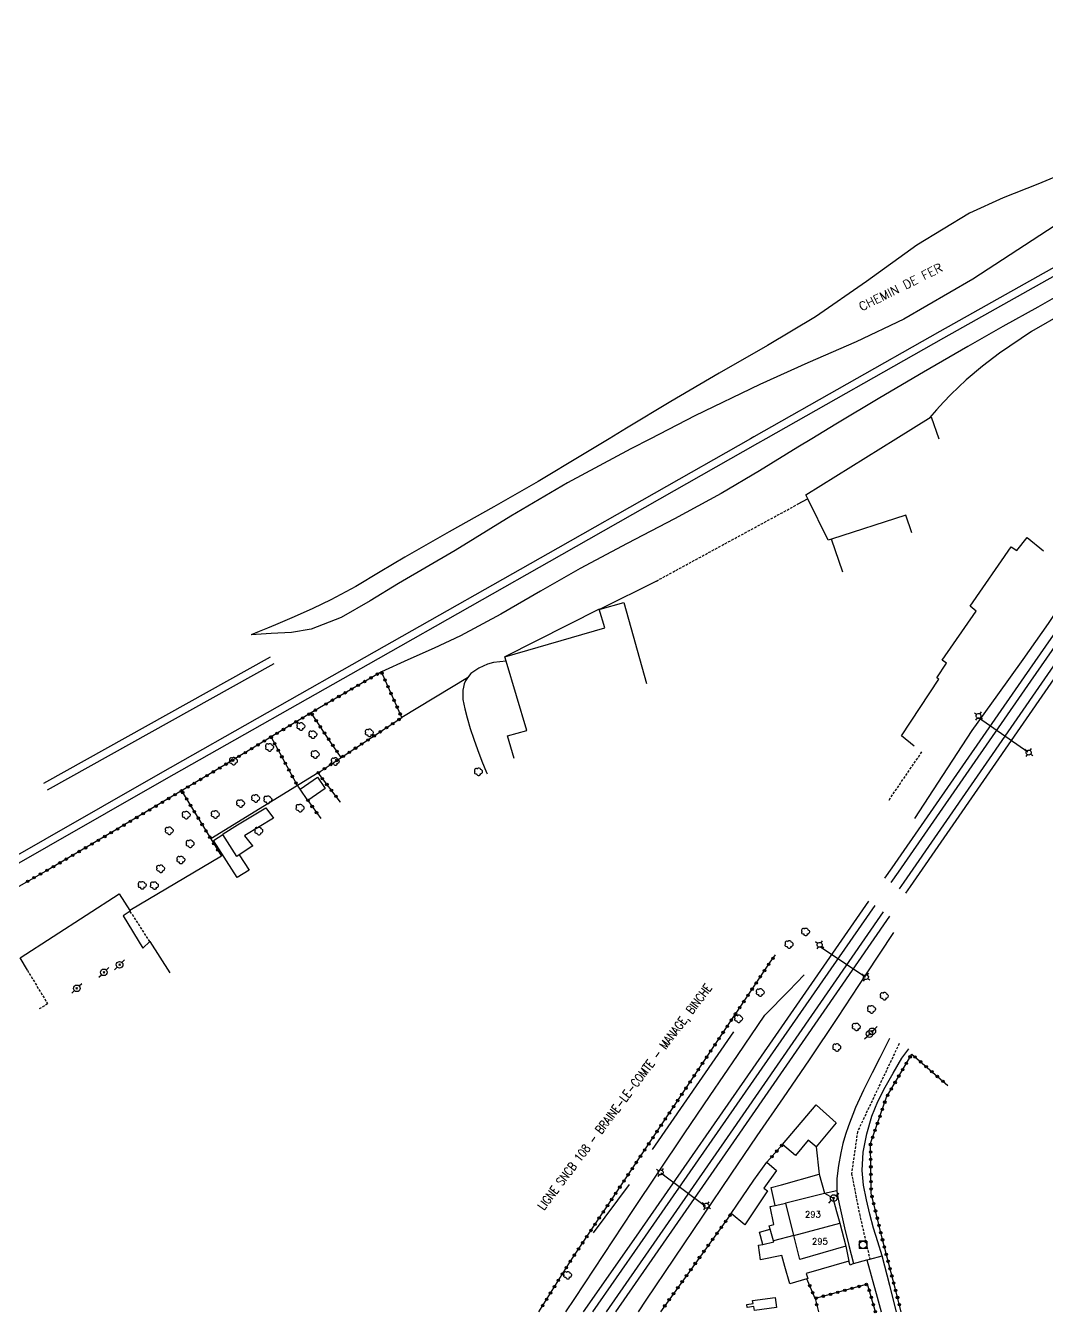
# Model space of a CAD drawing. Header units: millimetres. Extents: x 138000 to 139000, y 124000 to 125000.
# Drawn here: x 138402.6 to 138608.4, y 123999.7 to 124259.2 of the extents above; entities that cross this region are included whole.
import ezdxf
from ezdxf.enums import TextEntityAlignment as Align

# ---------------------------------------------------------------- set-up
doc = ezdxf.new("R2010")
doc.units = ezdxf.units.MM
doc.linetypes.add('DASHED', pattern=[0.75, 0.5, -0.25])
doc.layers.get('0').update_dxf_attribs({"linetype": 'CONTINUOUS'})
for name, color, linetype in [('W0001', 6, 'DASHED'), ('W0008', 7, 'CONTINUOUS'), ('W0014', 7, 'CONTINUOUS'), ('W0017', 7, 'CONTINUOUS'), ('W0071', 7, 'CONTINUOUS'), ('W0101', 7, 'CONTINUOUS'), ('W0104', 1, 'CONTINUOUS'), ('W0112', 1, 'DASHED'), ('W0211', 2, 'CONTINUOUS'), ('W0214', 2, 'CONTINUOUS'), ('W0300', 7, 'CONTINUOUS'), ('W0322', 7, 'CONTINUOUS'), ('W0323', 7, 'CONTINUOUS'), ('W0330', 7, 'CONTINUOUS'), ('W0420', 7, 'CONTINUOUS'), ('W0473', 7, 'CONTINUOUS'), ('W0515', 5, 'CONTINUOUS'), ('W0610', 7, 'CONTINUOUS'), ('W0611', 7, 'CONTINUOUS'), ('W0700', 7, 'CONTINUOUS'), ('W0989', 7, 'CONTINUOUS'), ('W0991', 7, 'CONTINUOUS'), ('W1102', 7, 'CONTINUOUS')]:
    doc.layers.add(name, color=color, linetype=linetype)
doc.styles.get("Standard").update_dxf_attribs({"font": 'romans.shx', "width": 0.85})

# ---------------------------------------------------------------- blocks, each defined once
blk = doc.blocks.new('T300')
for p, q in [((-0.8, 0.51), (-0.86, 0.34)), ((-0.86, 0.34), (-0.86, 0.17)), ((-0.86, 0.17), (-0.74, 0.06)), ((-0.69, 0.63), (-0.8, 0.51)), ((-0.8, -0.06), (-0.74, 0.06)), ((-0.74, 0.06), (-0.69, 0.11)), ((-0.57, 0.69), (-0.69, 0.63)), ((-0.46, 0.69), (-0.57, 0.69)), ((-0.29, 0.63), (-0.46, 0.69)), ((-0.29, 0.63), (-0.17, 0.74)), ((-0.23, 0.57), (-0.29, 0.63)), ((-0.17, 0.74), (-0.06, 0.8)), ((-0.06, 0.8), (0.06, 0.8)), ((0.06, 0.8), (0.23, 0.74)), ((0.23, 0.74), (0.34, 0.63)), ((0.34, 0.63), (0.4, 0.51)), ((0.46, 0.46), (0.34, 0.46)), ((0.4, 0.51), (0.4, 0.46)), ((0.57, 0.4), (0.46, 0.46)), ((0.57, 0.4), (0.69, 0.29)), ((0.69, 0.29), (0.74, 0.17)), ((0.74, 0.06), (0.69, -0.17)), ((0.74, 0.17), (0.74, 0.06)), ((-0.8, -0.17), (-0.8, -0.06)), ((-0.8, -0.23), (-0.8, -0.17)), ((-0.74, -0.34), (-0.8, -0.23)), ((-0.69, -0.4), (-0.74, -0.34)), ((-0.51, -0.46), (-0.69, -0.4)), ((-0.4, -0.46), (-0.51, -0.46)), ((-0.4, -0.46), (-0.34, -0.46)), ((-0.34, -0.46), (-0.34, -0.4)), ((-0.34, -0.51), (-0.34, -0.46)), ((-0.29, -0.63), (-0.34, -0.51)), ((-0.17, -0.74), (-0.29, -0.63)), ((-0.06, -0.8), (-0.17, -0.74)), ((0.06, -0.8), (-0.06, -0.8)), ((0.17, -0.74), (0.06, -0.8)), ((0.23, -0.69), (0.17, -0.74)), ((0.29, -0.46), (0.23, -0.46)), ((0.29, -0.63), (0.23, -0.69)), ((0.46, -0.4), (0.29, -0.46)), ((0.34, -0.51), (0.29, -0.63)), ((0.34, -0.51), (0.34, -0.46)), ((0.57, -0.34), (0.46, -0.4)), ((0.63, -0.29), (0.57, -0.34)), ((0.69, -0.17), (0.63, -0.29))]:
    blk.add_line(p, q)
blk = doc.blocks.new('T473')
for p, q in [((-0.166667, 0.166667), (0.166667, -0.166667)), ((-0.166667, -0.166667), (0.166667, 0.166667)), ((0.500001, 0.500001), (1.000002, 1.000002)), ((-1.000002, -1.000002), (-0.500001, -0.500001))]:
    blk.add_line(p, q)
blk.add_ellipse((0, 0), major_axis=(0.471405, 0.471405), ratio=1, start_param=5.4977871438, end_param=11.780972451)
blk = doc.blocks.new('T610')
for p, q in [((-0.500001, 0), (-1.000002, 0)), ((0, 0.500001), (0, 1.000002)), ((0.500001, 0), (1.000002, 0)), ((0, -0.500001), (0, -1.000002))]:
    blk.add_line(p, q)
blk.add_ellipse((0, 0), major_axis=(-0.353554, 0.353554), ratio=1, start_param=3.926990817, end_param=10.2101761242)
blk = doc.blocks.new('T420')
for p, q in [((0.75, 0.75), (-0.75, 0.75)), ((-0.75, 0.75), (-0.75, -0.75)), ((0.75, 0.75), (0.75, -0.75)), ((0.75, -0.75), (-0.75, -0.75))]:
    blk.add_line(p, q)
blk.add_ellipse((0, 0), major_axis=(-0.53, 0.53), ratio=1, start_param=3.926991, end_param=10.210176)
blk = doc.blocks.new('t323o')
at = {"color": 0, "linetype": 'Continuous'}
for radius in [0.25, 0.15]:
    blk.add_circle((0, 0), radius, dxfattribs=at)
blk = doc.blocks.new('t322o')
at = {"color": 0, "linetype": 'Continuous'}
for radius in [0.25, 0.15]:
    blk.add_circle((0, 0), radius, dxfattribs=at)

msp = doc.modelspace()

# ---------------------------------------------------------------- linework, layer by layer
at = {"layer": 'W0001'}
msp.add_lwpolyline([(138578.77, 124054.06), (138570.38, 124036.32), (138569.17, 124027.92), (138570.77, 124019.73), (138572.86, 124010.64)], dxfattribs=at)
at = {"layer": 'W0008'}
for points in [[(138576.84, 124055.13), (138574.9, 124051.22), (138573.31, 124048.2), (138571.58, 124044.71), (138569.97, 124041.16), (138568.58, 124037.52), (138567.99, 124035.72), (138567.45, 124033.91), (138567.01, 124032.07), (138566.52, 124029.5), (138566.22, 124026.9), (138566.23, 124024.43)], [(138575.33, 124011.3), (138574.48, 124014.09), (138573.63, 124016.87), (138572.88, 124019.68), (138572.17, 124022.6), (138571.57, 124025.55), (138571.29, 124028.49), (138571.52, 124032.18), (138572.24, 124035.88), (138573.3, 124039.46), (138574.51, 124042.42), (138575.98, 124045.3), (138577.54, 124048.12), (138579.29, 124051.16), (138580.7, 124052.99)], [(138569.59, 124009.77), (138572.23, 124010.48), (138572.86, 124010.64), (138575.33, 124011.3)]]:
    msp.add_lwpolyline(points, dxfattribs=at)
at = {"layer": 'W0014'}
for points in [[(138563.74, 124023.91), (138566.23, 124024.43)], [(138566.23, 124024.43), (138566.24, 124024.3), (138566.41, 124023.04), (138566.65, 124021.79), (138566.92, 124020.54), (138567.73, 124016.93), (138568.66, 124013.35), (138569.59, 124009.77)], [(138569.59, 124009.77), (138568.91, 124009.42), (138568.65, 124010.22)]]:
    msp.add_lwpolyline(points, dxfattribs=at)
at = {"layer": 'W0017'}
msp.add_lwpolyline([(138499.51, 124131.16), (138498.24, 124131.01), (138496.98, 124130.86), (138495.78, 124130.56), (138494.03, 124129.77), (138492.42, 124128.67), (138491.75, 124127.8), (138491.3, 124127.22), (138491.07, 124126.61), (138490.9, 124125.95), (138490.78, 124125.29), (138490.78, 124123.45), (138491.16, 124121.58), (138491.64, 124119.74), (138492.24, 124117.59), (138492.99, 124115.47), (138493.76, 124113.35), (138494.64, 124111.02), (138495.56, 124108.7), (138495.66, 124108.42)], dxfattribs=at)
at = {"layer": 'W0071'}
for points in [[(138578.27, 124000), (138576.89, 124005.29), (138575.33, 124011.3)], [(138572.23, 124010.48), (138574.34, 124002.98), (138575.18, 124000)]]:
    msp.add_lwpolyline(points, dxfattribs=at)
at = {"layer": 'W0101'}
for points in [[(138557.54, 124015.39), (138555.92, 124021.89), (138555.9, 124021.95), (138563.74, 124023.91)], [(138563.74, 124023.91), (138565.42, 124022.99), (138566.17, 124020.2), (138566.79, 124017.87)], [(138566.79, 124017.87), (138568.02, 124013.27)], [(138568.02, 124013.27), (138558.74, 124010.56), (138557.54, 124015.39)]]:
    msp.add_lwpolyline(points, dxfattribs=at)
at = {"layer": 'W0104'}
for points in [[(138578.14, 124176), (138585.23, 124180.41), (138586.77, 124176)], [(138564.44, 124155.53), (138560.38, 124163.86), (138559.98, 124164.7), (138578.14, 124176)], [(138581.34, 124157.01), (138580.14, 124160.62), (138565.1, 124155.75), (138564.44, 124155.53)], [(138567.42, 124149.12), (138565.1, 124155.75)], [(138581.8, 124114.04), (138579.25, 124116.09), (138586.76, 124127.56), (138586.39, 124127.8), (138588.33, 124130.76), (138587.48, 124131.34), (138594.33, 124141.25), (138593.09, 124142.24), (138601.39, 124154.24), (138602.48, 124153.48), (138604.57, 124156.09), (138607.88, 124153.43)], [(138499.24, 124132.05), (138519.41, 124137.91), (138518.29, 124141.62), (138518.46, 124141.66), (138523.23, 124143), (138527.82, 124126.66)], [(138501.13, 124111.52), (138499.8, 124116.08), (138503.7, 124117.21), (138503.69, 124117.21), (138499.51, 124131.16), (138499.24, 124132.05)], [(138445.69, 124092.13), (138445.17, 124091.8), (138442.37, 124096.25)], [(138402.96, 124068.85), (138401.48, 124071.38), (138421.49, 124084.28), (138423.65, 124080.93), (138423.75, 124080.78), (138423.69, 124080.74), (138422.25, 124079.86), (138426.27, 124073.31), (138426.27, 124073.31), (138427.67, 124074.62), (138431.66, 124068.34)], [(138553.74, 124021.44), (138552.95, 124025.04), (138555.04, 124025.63), (138562.66, 124027.76), (138563.74, 124023.91)], [(138568.02, 124013.27), (138568.65, 124010.22), (138560.04, 124007.73), (138560.34, 124006.69), (138560.17, 124006.64), (138556.76, 124005.66), (138555.75, 124009.15), (138555.1, 124011.38), (138550.84, 124010.49), (138550.39, 124013.42), (138551.3, 124013.61), (138553.5, 124014.09), (138553.43, 124014.32), (138552.76, 124016.66), (138552.55, 124017.37), (138553.48, 124017.64), (138552.73, 124021.23), (138553.74, 124021.44), (138555.92, 124021.89)], [(138551.3, 124013.61), (138550.61, 124016.05), (138552.76, 124016.66)], [(138557.54, 124015.39), (138553.43, 124014.32)]]:
    msp.add_lwpolyline(points, dxfattribs=at)
for points in [[(138459.52, 124103.1), (138457.97, 124105.36), (138461.47, 124107.78), (138463.03, 124105.51)], [(138445.29, 124087.57), (138440.49, 124095.04), (138442.37, 124096.25), (138442.43, 124096.29), (138442.45, 124096.33), (138445.34, 124098.18), (138451.02, 124101.58), (138452.61, 124099.5), (138446.82, 124096.03), (138446.78, 124095.95), (138448.33, 124093.93), (138448.38, 124093.85), (138448.26, 124093.77), (138445.69, 124092.13), (138447.69, 124089.01)], [(138557.84, 124031.5), (138555.24, 124033.71), (138562.06, 124041.74), (138562.11, 124041.69), (138566.1, 124038.07), (138562.02, 124033.27), (138560.46, 124034.59)], [(138544.92, 124019.85), (138549.46, 124026.53), (138552.12, 124030.14), (138554.06, 124028.48), (138551.49, 124024.95), (138552.25, 124024.39), (138547.65, 124017.51)]]:
    msp.add_lwpolyline(points, close=True, dxfattribs=at)
at = {"layer": 'W0112'}
for points in [[(138529.81, 124147.32), (138558.24, 124162.75)], [(138576.73, 124103.17), (138576.73, 124103.17), (138583.48, 124113.04)], [(138427.67, 124074.62), (138423.69, 124080.74)], [(138402.96, 124068.85), (138407.05, 124062.08), (138407.05, 124062.08)], [(138407.05, 124062.08), (138405.21, 124060.99)]]:
    msp.add_lwpolyline(points, dxfattribs=at)
at = {"layer": 'W0211'}
for points in [[(138664.37, 124259.24), (138661.07, 124256.88), (138657.76, 124254.52), (138654.42, 124252.24), (138647.75, 124248.11), (138640.91, 124244.25), (138634.01, 124240.51), (138627.3, 124236.96), (138620.53, 124233.51), (138613.68, 124230.23), (138606.76, 124227.32), (138599.78, 124224.56), (138592.96, 124221.49), (138582.33, 124215.03), (138572.18, 124207.7), (138561.88, 124200.6), (138552.23, 124194.79), (138542.46, 124189.18), (138532.72, 124183.51), (138523.81, 124178.14), (138520.29, 124176)], [(138634.63, 124219.13), (138627.71, 124214.92), (138620.79, 124210.71), (138613.83, 124206.57), (138606.77, 124202.54), (138599.68, 124198.59), (138592.6, 124194.6), (138583.72, 124189.43), (138574.87, 124184.21), (138566.04, 124178.95), (138561.18, 124176)], [(138520.29, 124176), (138514.92, 124172.73), (138505.99, 124167.4), (138497.04, 124162.26), (138488.05, 124157.2), (138479.07, 124152.11), (138474.14, 124149.18), (138469.22, 124146.23), (138464.19, 124143.5), (138460.51, 124141.75), (138456.77, 124140.1), (138453.01, 124138.51), (138451.36, 124137.82), (138449.71, 124137.15), (138448.07, 124136.47)], [(138561.18, 124176), (138558.33, 124174.27), (138550.64, 124169.55), (138542.88, 124164.97), (138533.46, 124159.82), (138523.95, 124154.85), (138514.47, 124149.81), (138506.44, 124145.25), (138498.43, 124140.64), (138490.29, 124136.3), (138485.01, 124133.79), (138479.68, 124131.4), (138474.35, 124129.01)], [(138581.94, 124099.47), (138581.94, 124099.47), (138587.58, 124108.13), (138593.51, 124117.19), (138598.66, 124124.36), (138603.82, 124131.52), (138608.88, 124138.75), (138613.58, 124145.84), (138618.2, 124152.98), (138622.81, 124160.13)], [(138577.61, 124076.47), (138571.97, 124067.91), (138566.33, 124059.36), (138560.64, 124050.83), (138555.38, 124043.12), (138550.09, 124035.45), (138544.81, 124027.75), (138539.09, 124019.3), (138533.4, 124010.83), (138527.7, 124002.37), (138526.11, 124000)], [(138511.57, 124000), (138513.38, 124002.68), (138519.19, 124011.57), (138525.04, 124020.43), (138530.22, 124028.16), (138535.42, 124035.88), (138540.65, 124043.58), (138546.17, 124051.7), (138551.71, 124059.8), (138556.53, 124064.73), (138559.59, 124067.93), (138559.59, 124067.93), (138559.59, 124067.93)]]:
    msp.add_lwpolyline(points, dxfattribs=at)
at = {"layer": 'W0214'}
for points in [[(138620.69, 124225.78), (138607.17, 124216.96), (138593.65, 124208.13), (138579.71, 124200.09), (138570.12, 124195.53), (138560.35, 124191.31), (138550.65, 124186.96), (138537.59, 124180.6), (138528.61, 124176)], [(138662.8, 124225.74), (138661.35, 124224.77), (138659.9, 124223.8), (138658.42, 124222.89), (138654.32, 124220.88), (138650.03, 124219.23), (138645.71, 124217.64), (138642.02, 124216.29), (138638.31, 124215), (138634.66, 124213.57), (138629.38, 124211.02), (138624.23, 124208.18), (138619.12, 124205.27), (138612.26, 124201.49), (138605.47, 124197.6), (138599, 124193.25), (138595.6, 124190.63), (138592.3, 124187.87), (138589.18, 124184.93), (138587.73, 124183.4), (138586.33, 124181.81), (138584.93, 124180.23)], [(138528.61, 124176), (138524.66, 124173.98), (138511.88, 124167.08), (138500.49, 124160.38), (138489.23, 124153.45), (138477.82, 124146.81), (138472.06, 124143.35), (138466.26, 124139.95), (138460.17, 124137.59), (138456.21, 124136.96), (138452.14, 124136.72), (138448.07, 124136.47)], [(138560.38, 124163.86), (138558.24, 124162.75)], [(138529.81, 124147.32), (138518.46, 124141.66)], [(138518.29, 124141.62), (138499.24, 124132.05)], [(138491.75, 124127.8), (138478.48, 124119.79)], [(138461.58, 124108.63), (138439.95, 124095.36)], [(138442.1, 124091.83), (138423.65, 124080.93)]]:
    msp.add_lwpolyline(points, dxfattribs=at)
at = {"layer": 'W0300'}
for points in [[(138545.4, 124056.47), (138528.96, 124032.75)], [(138524.32, 124025.64), (138517.05, 124015.91)]]:
    msp.add_lwpolyline(points, dxfattribs=at)
at = {"layer": 'W0322'}
for points in [[(138474.35, 124129.01), (138461.88, 124121.78)], [(138461.88, 124121.78), (138460.16, 124120.74), (138452.11, 124115.88), (138451.41, 124115.46), (138440.93, 124109.13), (138434.06, 124105.02), (138430.43, 124102.85), (138418.81, 124095.96), (138407.15, 124089.12), (138395.39, 124082.48), (138395.24, 124082.4), (138392.17, 124080.73), (138388.95, 124079), (138385.74, 124077.26), (138380.54, 124074.4), (138375.36, 124071.52), (138370.19, 124068.63)]]:
    msp.add_lwpolyline(points, dxfattribs=at)
at = {"layer": 'W0323'}
for points in [[(138466.1, 124102.73), (138466.1, 124102.73), (138461.58, 124108.63), (138466.27, 124111.74), (138478.48, 124119.79), (138474.35, 124129.01)], [(138466.27, 124111.74), (138464.04, 124114.95), (138460.16, 124120.74)], [(138457.97, 124105.36), (138457.24, 124106.42), (138457.15, 124106.55), (138452.11, 124115.88)], [(138434.06, 124105.02), (138439.77, 124095.67), (138439.95, 124095.36), (138442.1, 124091.83), (138442.1, 124091.83)], [(138459.52, 124103.1), (138462.14, 124099.42)], [(138506.08, 124000), (138512.47, 124010.2), (138552.74, 124070.47), (138553.84, 124071.98)], [(138579.21, 124000), (138577.94, 124004.77), (138575.47, 124014.31), (138573.13, 124023.95), (138573.01, 124033.93), (138576.23, 124043.27), (138581.32, 124051.95), (138588.59, 124045.6)], [(138552.12, 124030.14), (138555.24, 124033.71)], [(138544.92, 124019.85), (138530.64, 124000)], [(138573.98, 124000), (138572.39, 124005.58), (138561.81, 124002.71), (138560.17, 124006.64)], [(138561.81, 124002.71), (138562.5, 124000)]]:
    msp.add_lwpolyline(points, dxfattribs=at)
at = {"layer": 'W0330'}
msp.add_lwpolyline([(138562.02, 124033.27), (138562.66, 124027.76)], dxfattribs=at)
at = {"layer": 'W0515'}
msp.add_lwpolyline([(138549.31, 124001.67), (138549.22, 124002.28), (138553.75, 124002.9), (138554.04, 124000.85), (138549.58, 124000.24), (138549.47, 124001.08), (138548.12, 124000.9), (138548.04, 124001.49)], close=True, dxfattribs=at)
at = {"layer": 'W0611'}
for points in [[(138604.73, 124112.79), (138594.75, 124119.77)], [(138562.76, 124073.66), (138571.97, 124067.51)], [(138539.69, 124021.26), (138530.69, 124027.98)]]:
    msp.add_lwpolyline(points, dxfattribs=at)
at = {"layer": 'W0700'}
for points in [[(138613.32, 124212.4), (138606.73, 124208.72), (138600.14, 124205.01), (138593.55, 124201.29), (138586.96, 124197.58)], [(138614.06, 124211.06), (138607.48, 124207.38), (138600.89, 124203.67), (138594.3, 124199.96), (138587.71, 124196.25)], [(138586.96, 124197.58), (138549.48, 124176.38), (138548.82, 124176)], [(138587.71, 124196.25), (138551.92, 124176)], [(138548.82, 124176), (138509.93, 124153.92), (138472.93, 124132.95), (138429.76, 124108.52), (138383.15, 124081.91), (138342.11, 124058.63), (138302.5, 124036.04), (138257.12, 124010.34), (138239.11, 124000)], [(138551.92, 124176), (138550.24, 124175.05), (138510.68, 124152.59), (138473.69, 124131.62), (138430.51, 124107.19), (138383.91, 124080.58), (138342.86, 124057.3), (138303.26, 124034.71), (138257.88, 124009.01), (138242.19, 124000)], [(138625.38, 124158.71), (138604.02, 124128.01), (138577.32, 124089.51), (138575.85, 124087.4)], [(138626.63, 124157.84), (138605.27, 124127.14), (138578.57, 124088.63), (138577.11, 124086.52)], [(138578.87, 124085.28), (138579.79, 124086.61), (138623.58, 124149.85)], [(138580.12, 124084.4), (138581.05, 124085.74), (138624.83, 124148.98)], [(138406.27, 124106.56), (138451.99, 124132.05)], [(138407.02, 124105.22), (138452.73, 124130.72)], [(138572.62, 124082.76), (138552.6, 124053.98), (138525.24, 124014.61), (138515.06, 124000)], [(138573.88, 124081.88), (138553.86, 124053.1), (138526.5, 124013.73), (138516.92, 124000)], [(138519.75, 124000), (138544.15, 124035.15), (138575.65, 124080.64)], [(138521.61, 124000), (138545.41, 124034.28), (138576.91, 124079.76)]]:
    msp.add_lwpolyline(points, dxfattribs=at)
at = {"layer": 'W1102'}
msp.add_lwpolyline([(138557.54, 124015.39), (138566.79, 124017.87)], dxfattribs=at)

# ---------------------------------------------------------------- block references
at = {"layer": 'W0300'}
for p in [(138458.15, 124117.97), (138471.96, 124116.7), (138460.57, 124116.34), (138451.84, 124113.78), (138461.05, 124112.33), (138444.56, 124111), (138465.09, 124110.91), (138493.97, 124108.85), (138446, 124102.44), (138449.04, 124103.47), (138451.5, 124103.22), (138458, 124101.54), (138435.02, 124100.12), (138440.91, 124100.24), (138431.61, 124096.96), (138449.67, 124096.91), (138435.82, 124094.34), (138433.96, 124091.08), (138429.88, 124089.3), (138426.15, 124085.97), (138428.62, 124085.91), (138559.94, 124076.57), (138556.62, 124074.04), (138550.8, 124064.36), (138575.82, 124063.61), (138573.24, 124060.96), (138546.44, 124059.05), (138570.19, 124057.42), (138566.24, 124053.26), (138511.96, 124007.36)]:
    msp.add_blockref('T300', p, dxfattribs=at)
at = {"layer": 'W0322'}
for p, rotation in [((138472.26, 124127.8), 210.0912301615865), ((138473.56, 124128.55), 210.0912301615865), ((138468.37, 124125.54), 210.0912301615865), ((138469.67, 124126.3), 210.0912301615865), ((138470.97, 124127.05), 210.0912301615865), ((138463.18, 124122.54), 210.0912301615865), ((138464.48, 124123.29), 210.0912301615865), ((138465.78, 124124.04), 210.0912301615865), ((138467.07, 124124.79), 210.0912301615865), ((138458.46, 124119.71), 211.1328933322647), ((138459.74, 124120.49), 211.1328933322647), ((138461.02, 124121.27), 211.1201684402564), ((138454.6, 124117.39), 211.1328933322647), ((138455.89, 124118.16), 211.1328933322647), ((138457.17, 124118.94), 211.1328933322647), ((138450.75, 124115.06), 211.1372189625569), ((138452.04, 124115.84), 211.1326989471064), ((138453.32, 124116.61), 211.1328933322647), ((138445.62, 124111.96), 211.1372189625569), ((138446.9, 124112.73), 211.1372189625569), ((138448.18, 124113.51), 211.1372189625569), ((138449.47, 124114.29), 211.1372189625569), ((138441.76, 124109.63), 211.1372189625569), ((138443.05, 124110.41), 211.1372189625569), ((138444.33, 124111.18), 211.1372189625569), ((138437.9, 124107.32), 210.8545236593501), ((138439.19, 124108.09), 210.8545236593501), ((138440.48, 124108.86), 210.8545236593501), ((138432.75, 124104.24), 210.8638694036514), ((138434.04, 124105.01), 210.8638694036514), ((138435.33, 124105.78), 210.8545236593501), ((138436.62, 124106.55), 210.8545236593501), ((138428.89, 124101.94), 210.6925453981393), ((138430.18, 124102.7), 210.6925453981393), ((138431.47, 124103.47), 210.8638694036514), ((138425.02, 124099.64), 210.6925453981393), ((138426.31, 124100.41), 210.6925453981393), ((138427.6, 124101.17), 210.6925453981393), ((138419.86, 124096.58), 210.6925453981393), ((138421.15, 124097.34), 210.6925453981393), ((138422.44, 124098.11), 210.6925453981393), ((138423.73, 124098.88), 210.6925453981393), ((138415.98, 124094.3), 210.3958998506958), ((138417.27, 124095.06), 210.3958998506958), ((138418.57, 124095.81), 210.3958998506958), ((138410.8, 124091.26), 210.3958998506958), ((138412.1, 124092.02), 210.3958998506958), ((138413.39, 124092.78), 210.3958998506958), ((138414.69, 124093.54), 210.3958998506958), ((138406.92, 124088.99), 209.4429868709715), ((138408.22, 124089.74), 210.3958998506958), ((138409.51, 124090.5), 210.3958998506958), ((138403, 124086.78), 209.4429868709715), ((138404.31, 124087.51), 209.4429868709715), ((138405.61, 124088.25), 209.4429868709715)]:
    msp.add_blockref('t322o', p, dxfattribs=dict(at, rotation=rotation))
at = {"layer": 'W0323'}
for p, rotation in [((138474.46, 124128.75), 114.1364384106538), ((138475.08, 124127.38), 114.1364384106538), ((138475.69, 124126.01), 114.1364384106538), ((138476.3, 124124.64), 114.1364384106538), ((138476.92, 124123.27), 114.1364384106538), ((138460.38, 124120.42), 123.7607158003417), ((138477.53, 124121.9), 114.1364384106538), ((138478.14, 124120.53), 114.1364384106538), ((138461.21, 124119.17), 123.7607158003417), ((138462.04, 124117.93), 123.7607158003417), ((138475.4, 124117.76), 33.42919423463752), ((138476.65, 124118.58), 33.42919423463752), ((138477.9, 124119.41), 33.42919423463752), ((138452.13, 124115.84), 118.4215447270435), ((138452.84, 124114.52), 118.4215447270435), ((138462.88, 124116.68), 123.7607158003417), ((138463.71, 124115.43), 123.7607158003417), ((138471.64, 124115.28), 33.42919423463752), ((138472.9, 124116.11), 33.42919423463752), ((138474.15, 124116.93), 33.42919423463752), ((138453.55, 124113.2), 118.4215447270435), ((138464.56, 124114.2), 124.8589584342545), ((138465.42, 124112.97), 124.8589584342545), ((138466.64, 124111.97), 33.42919423463752), ((138467.89, 124112.8), 33.42919423463752), ((138469.14, 124113.63), 33.42919423463752), ((138470.39, 124114.45), 33.42919423463752), ((138454.27, 124111.88), 118.4215447270435), ((138454.98, 124110.56), 118.4215447270435), ((138462.88, 124109.5), 33.42464124106273), ((138464.13, 124110.32), 33.42464124106273), ((138465.38, 124111.15), 33.42464124106273), ((138455.7, 124109.24), 118.4215447270435), ((138456.41, 124107.92), 118.4215447270435), ((138461.63, 124108.67), 33.42464124106273), ((138462.45, 124107.49), 127.4399094504762), ((138434.3, 124104.64), 301.3618990281208), ((138457.12, 124106.6), 118.4215447270435), ((138463.36, 124106.3), 127.4399094504762), ((138464.28, 124105.11), 127.4399094504762), ((138435.08, 124103.36), 301.3618990281208), ((138435.86, 124102.08), 301.3618990281208), ((138459.53, 124103.09), 305.3163913150487), ((138460.4, 124101.86), 305.3163913150487), ((138465.19, 124103.92), 127.4399094504762), ((138436.64, 124100.8), 301.3618990281208), ((138437.42, 124099.52), 301.3618990281208), ((138461.27, 124100.64), 305.3163913150487), ((138438.2, 124098.23), 301.3618990281208), ((138438.98, 124096.95), 301.3618990281208), ((138439.76, 124095.67), 301.3618990281208), ((138440.54, 124094.39), 301.3132471800322), ((138441.32, 124093.11), 301.3132471800322), ((138553.32, 124071.26), 53.89016011687115), ((138551.62, 124068.79), 56.25118535382648), ((138552.45, 124070.04), 56.25118535382648), ((138549.95, 124066.29), 56.25118535382648), ((138550.78, 124067.54), 56.25118535382648), ((138548.28, 124063.8), 56.25118535382648), ((138549.12, 124065.05), 56.25118535382648), ((138545.78, 124060.06), 56.25118535382648), ((138546.62, 124061.31), 56.25118535382648), ((138547.45, 124062.55), 56.25118535382648), ((138544.12, 124057.56), 56.25118535382648), ((138544.95, 124058.81), 56.25118535382648), ((138542.45, 124055.07), 56.25118535382648), ((138543.28, 124056.32), 56.25118535382648), ((138540.78, 124052.57), 56.25118535382648), ((138541.62, 124053.82), 56.25118535382648), ((138539.12, 124050.08), 56.25118535382648), ((138539.95, 124051.33), 56.25118535382648), ((138580.24, 124050.11), 59.65914771674018), ((138580.99, 124051.41), 59.65914771674018), ((138581.97, 124051.38), 318.887942057575), ((138583.1, 124050.4), 318.887942057575), ((138537.45, 124047.59), 56.25118535382648), ((138538.28, 124048.83), 56.25118535382648), ((138578.72, 124047.52), 59.65914771674018), ((138579.48, 124048.82), 59.65914771674018), ((138584.23, 124049.41), 318.887942057575), ((138585.36, 124048.43), 318.887942057575), ((138586.49, 124047.44), 318.887942057575), ((138535.78, 124045.09), 56.25118535382648), ((138536.62, 124046.34), 56.25118535382648), ((138577.21, 124044.93), 59.65914771674018), ((138577.96, 124046.23), 59.65914771674018), ((138587.62, 124046.45), 318.887942057575), ((138534.12, 124042.6), 56.25118535382648), ((138534.95, 124043.84), 56.25118535382648), ((138575.88, 124042.26), 70.93581540891743), ((138576.45, 124043.64), 59.65914771674018), ((138532.45, 124040.1), 56.25118535382648), ((138533.28, 124041.35), 56.25118535382648), ((138574.9, 124039.42), 70.93581540891743), ((138575.39, 124040.84), 70.93581540891743), ((138530.78, 124037.61), 56.25118535382648), ((138531.62, 124038.86), 56.25118535382648), ((138574.41, 124038), 70.93581540891743), ((138529.12, 124035.11), 56.25118535382648), ((138529.95, 124036.36), 56.25118535382648), ((138573.43, 124035.17), 70.93581540891743), ((138573.92, 124036.59), 70.93581540891743), ((138527.45, 124032.62), 56.25118535382648), ((138528.28, 124033.87), 56.25118535382648), ((138554.1, 124032.4), 48.84703283147711), ((138555.08, 124033.53), 48.84703283147711), ((138573.01, 124033.74), 90.73488902727156), ((138573.03, 124032.24), 90.73488902727156), ((138524.95, 124028.88), 56.25118535382648), ((138525.78, 124030.12), 56.25118535382648), ((138526.62, 124031.37), 56.25118535382648), ((138553.11, 124031.27), 48.84703283147711), ((138573.05, 124030.74), 90.73488902727156), ((138573.07, 124029.24), 90.73488902727156), ((138523.28, 124026.38), 56.25118535382648), ((138524.12, 124027.63), 56.25118535382648), ((138573.08, 124027.74), 90.73488902727156), ((138521.62, 124023.89), 56.25118535382648), ((138522.45, 124025.14), 56.25118535382648), ((138573.1, 124026.24), 90.73488902727156), ((138573.12, 124024.74), 90.73488902727156), ((138519.95, 124021.39), 56.25118535382648), ((138520.78, 124022.64), 56.25118535382648), ((138573.3, 124023.26), 103.630056167774), ((138573.65, 124021.8), 103.630056167774), ((138518.28, 124018.9), 56.25118535382648), ((138519.12, 124020.15), 56.25118535382648), ((138544.65, 124019.48), 234.2658112029222), ((138574.01, 124020.35), 103.630056167774), ((138574.36, 124018.89), 103.630056167774), ((138516.62, 124016.41), 56.25118535382648), ((138517.45, 124017.65), 56.25118535382648), ((138542.9, 124017.05), 234.2658112029222), ((138543.78, 124018.26), 234.2658112029222), ((138574.71, 124017.43), 103.630056167774), ((138575.07, 124015.97), 103.630056167774), ((138514.95, 124013.91), 56.25118535382648), ((138515.78, 124015.16), 56.25118535382648), ((138540.27, 124013.39), 234.2658112029222), ((138541.15, 124014.61), 234.2658112029222), ((138542.03, 124015.83), 234.2658112029222), ((138575.42, 124014.51), 103.630056167774), ((138513.28, 124011.42), 56.25118535382648), ((138514.12, 124012.66), 56.25118535382648), ((138538.52, 124010.96), 234.2658112029222), ((138539.4, 124012.18), 234.2658112029222), ((138575.79, 124013.06), 104.5015252775796), ((138576.17, 124011.61), 104.5015252775796), ((138511.65, 124008.9), 57.92776135271097), ((138512.45, 124010.17), 57.92776135271097), ((138536.77, 124008.52), 234.2658112029222), ((138537.65, 124009.74), 234.2658112029222), ((138576.55, 124010.16), 104.5015252775796), ((138576.92, 124008.7), 104.5015252775796), ((138510.06, 124006.36), 57.92776135271097), ((138510.86, 124007.63), 57.92776135271097), ((138535.02, 124006.09), 234.2658112029222), ((138535.89, 124007.31), 234.2658112029222), ((138577.3, 124007.25), 104.5015252775796), ((138577.67, 124005.8), 104.5015252775796), ((138508.47, 124003.81), 57.92776135271097), ((138509.26, 124005.08), 57.92776135271097), ((138533.26, 124003.65), 234.2658112029222), ((138534.14, 124004.87), 234.2658112029222), ((138560.75, 124005.26), 112.6539400724206), ((138561.33, 124003.88), 112.6539400724206), ((138563.49, 124003.16), 195.1964318825139), ((138564.93, 124003.55), 195.1964318825139), ((138566.38, 124003.95), 195.1964318825139), ((138567.83, 124004.34), 195.1964318825139), ((138569.28, 124004.73), 195.1964318825139), ((138570.72, 124005.12), 195.1964318825139), ((138572.17, 124005.52), 195.1964318825139), ((138572.74, 124004.36), 105.9150626699795), ((138578.05, 124004.35), 104.8949475238034), ((138506.87, 124001.27), 57.92776135271097), ((138507.67, 124002.54), 57.92776135271097), ((138531.51, 124001.22), 234.2658112029222), ((138532.39, 124002.44), 234.2658112029222), ((138562.04, 124002.77), 195.1964318825139), ((138562.13, 124001.45), 284.1577288147657), ((138573.15, 124002.91), 105.9150626699795), ((138573.56, 124001.47), 105.9150626699795), ((138578.44, 124002.9), 104.8949475238034), ((138578.82, 124001.45), 104.8949475238034), ((138573.97, 124000.03), 105.9150626699795)]:
    msp.add_blockref('t323o', p, dxfattribs=dict(at, rotation=rotation))
at = {"layer": 'W0420'}
msp.add_blockref('T420', (138571.48, 124013.5), dxfattribs=at)
at = {"layer": 'W0473'}
for p in [(138421.56, 124069.97), (138418.39, 124068.44), (138412.92, 124065.21), (138572.8, 124056), (138573.36, 124056.55), (138565.58, 124022.94)]:
    msp.add_blockref('T473', p, dxfattribs=at)
at = {"layer": 'W0610'}
for p, rotation in [((138594.79, 124120.11), 234.0000033239197), ((138604.9, 124112.74), 53.90001800589276), ((138562.75, 124073.99), 235.1999719384426), ((138572.07, 124067.47), 54.99997899058828), ((138530.67, 124028.1), 233.7000350759511), ((138539.89, 124021.4), 54.00001197534175)]:
    msp.add_blockref('T610', p, dxfattribs=dict(at, rotation=rotation))

# ---------------------------------------------------------------- texts
at = {"layer": 'W0989'}
msp.add_text('CHEMIN DE FER', height=1.75, rotation=26.4912, dxfattribs=at).set_placement((138571.21, 124201.66))
at = {"layer": 'W0989', "width": 0.8}
msp.add_text('LIGNE SNCB 108 - BRAINE-LE-COMTE - MANAGE, BINCHE', height=1.75, rotation=52.8615, dxfattribs=at).set_placement((138507.12, 124020.35))
at = {"layer": 'W0991'}
for s, p in [('293', (138561.39, 124019.65)), ('295', (138562.8, 124014.22))]:
    msp.add_text(s, height=1.25, dxfattribs=at).set_placement(p, align=Align.MIDDLE_CENTER)

doc.saveas('drawing.dxf')
